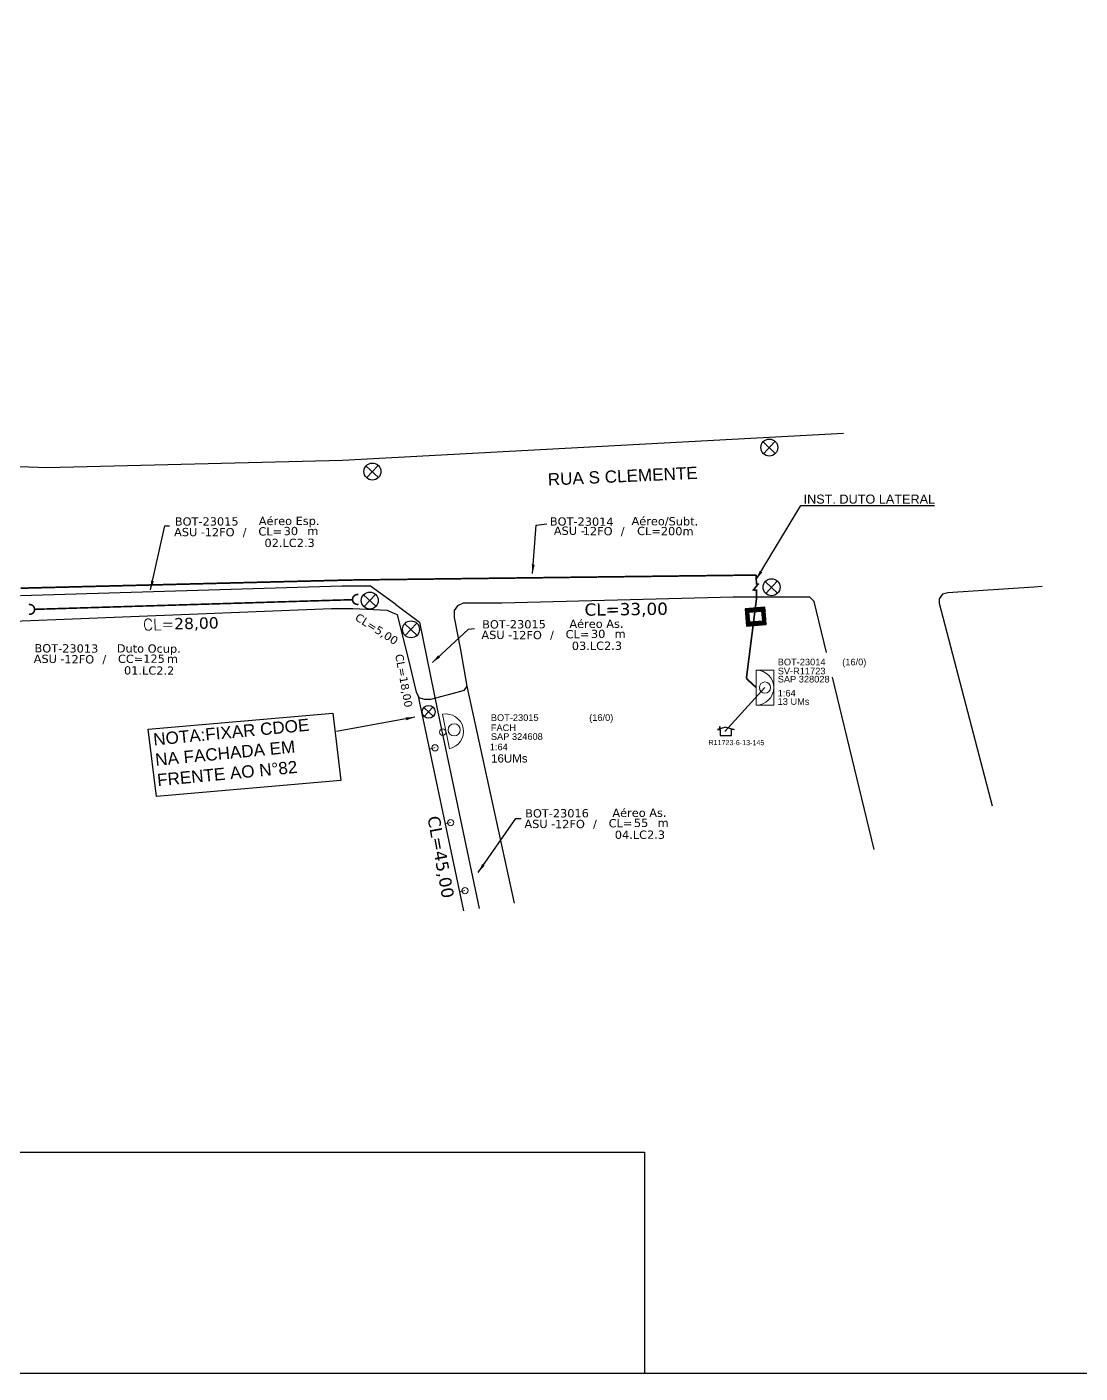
# Model space of a CAD drawing. Extents: x -89 to 749, y 705 to 1299.
# Drawn here: x 101.5 to 333.9, y 705 to 1002 of the extents above; entities that cross this region are included whole.
import ezdxf
from ezdxf.enums import TextEntityAlignment as Align

# ---------------------------------------------------------------- set-up
doc = ezdxf.new("R2010")
doc.units = 0
for name, color, linetype in [('10.1-Caixas Subterrâneas', 5, 'Continuous'), ('Ancoragem Fachada', 7, 'Continuous'), ('CAP a instalar', 1, 'Continuous'), ('celulas gpon', 7, 'Continuous'), ('label_cabos', 7, 'Continuous'), ('Legenda', 1, 'Continuous'), ('locais', 7, 'Continuous'), ('QUADRA', 7, 'Continuous'), ('Subida Lateral', 5, 'Continuous'), ('Surveys Casinhas', 7, 'Continuous'), ('surveys legendas', 7, 'Continuous')]:
    doc.layers.add(name, color=color, linetype=linetype)
for name, color, linetype, lineweight in [("20.0-LEGENDA DOS CDO'S", 1, 'Continuous', 0), ('20.1-CDO_INTERIOR', 1, 'Continuous', 0), ('20.2-CDO_POSTE', 1, 'Continuous', 5), ('20.6-CORDOALHA_SUPORTE', 7, 'Continuous', 25), ('Segmento Logradouro Texto', 7, 'Continuous', 0)]:
    doc.layers.add(name, color=color, linetype=linetype, lineweight=lineweight)
doc.layers.add('EXTRA', color=50, linetype='Continuous', plot=False)
doc.styles.add('ARIAL', font='arial.ttf')
doc.styles.add('DIGICADE', font='arial.ttf')
doc.styles.add('ROMANS', font='romans')
doc.styles.add('siredit', font='verdana.ttf')
doc.styles.get("Standard").update_dxf_attribs({"font": 'arial.ttf'})
doc.linetypes.add('FENCELINE1', pattern='A,0.25,-0.1,[133,ltypeshp.shx,S=0.1,R=0,X=-0.1,Y=0],-0.1,1', length=1.45)
doc.dimstyles.new('CC', dxfattribs={"dimtxt": 1, "dimasz": 2, "dimexe": 0.18, "dimexo": 0.0625, "dimgap": 0.09, "dimtad": 0, "dimdec": 0, "dimrnd": 1, "dimzin": 0, "dimdsep": 46, "dimtxsty": 'siredit', "dimblk": 'NONE', "dimcen": 0, "dimse1": 1, "dimse2": 1, "dimsd1": 1, "dimsd2": 1, "dimclrt": 7, "dimadec": 0, "dimazin": 0, "dimtfac": 1, "dimtdec": 0, "dimtofl": 0, "dimtmove": 0, "dimatfit": 3, "dimfxl": 0, "dimtolj": 1, "dimtzin": 0, "dimarcsym": 0})
doc.dimstyles.get("Standard").update_dxf_attribs({"dimtxt": 0.18, "dimasz": 0.18, "dimexe": 0.18, "dimexo": 0.0625, "dimgap": 0.09, "dimtad": 0, "dimtih": 1, "dimtoh": 1, "dimdec": 4, "dimzin": 0, "dimdsep": 46, "dimtxsty": 'Standard', "dimcen": 0.09, "dimadec": 0, "dimazin": 0, "dimtfac": 1, "dimtdec": 4, "dimtofl": 0, "dimtmove": 0, "dimatfit": 3, "dimfxl": 0, "dimtolj": 1, "dimtzin": 0, "dimarcsym": 0})

# ---------------------------------------------------------------- blocks, each defined once
blk = doc.blocks.new('Inst CDOE-16 CAIXA DIST OPT CDOE 48F_16D C_SPL_2_1_8')
at = {"layer": "20.0-LEGENDA DOS CDO'S", "color": 0}
for tag, p, style, flags in [('ID_ATIVIDADE', (0.12, 6.47), 'ARIAL', 3), ('FATOR', (7.92, 6.47), 'ARIAL', 1), ('QTDE', (0.1, -1.17), 'DIGICADE', 3)]:
    blk.add_attdef(tag, p, '', height=0.8, rotation=0.118, dxfattribs=dict(at, style=style, flags=flags))
at = {"layer": "20.0-LEGENDA DOS CDO'S", "color": 0, "style": 'ARIAL'}
for tag, p, height in [('FID', (0.12, 5.25), 0.8), ('SAP', (0.12, 2.96), 0.8), ('CORDOALHA', (0.12, 4.02), 0.8), ('1:XX', (-0.01, 1.7), 0.8), ('UMS', (0.14, 0.22), 1)]:
    blk.add_attdef(tag, p, '', height=height, rotation=0.118, dxfattribs=at)
blk.add_attdef('FIBRAS_UTILIZADAS', text='', height=0.8, rotation=0.118, dxfattribs=at).set_placement((8.08, 5.26), align=Align.CENTER)
blk = doc.blocks.new('*U64')
at = {"color": 0}
blk.add_line((2.14, -0.58), (-2.1, -0.68), dxfattribs=at)
for centre, radius in [((0, 0.38), 0.733), ((0.03, -1.03), 0.393)]:
    blk.add_circle(centre, radius, dxfattribs=at)
blk.add_arc((0.02, -0.63), 2.12, 1.3782, 181.3782, dxfattribs=at)
blk = doc.blocks.new('*X58')
at = {"color": 0, "linetype": 'Continuous'}
for p, q in [((-1.25, 0.34099), (-0.49099, 1.1)), ((-1.25, 0.517767), (-0.667767, 1.1)), ((-1.25, 0.694544), (-0.844544, 1.1)), ((-1.25, 0.87132), (-1.02132, 1.1)), ((-1.25, 1.048097), (-1.198097, 1.1)), ((-1.25, 0.164214), (-0.8035, 0.610714)), ((-1.25, -0.012563), (-0.8035, 0.433937)), ((-1.25, -0.18934), (-0.8035, 0.25716)), ((-1.25, -0.366117), (-0.8035, 0.080383)), ((-0.789214, 0.625), (-0.314214, 1.1)), ((-0.612437, 0.625), (-0.137437, 1.1)), ((-0.43566, 0.625), (0.03934, 1.1)), ((-0.258883, 0.625), (0.216117, 1.1)), ((-0.082107, 0.625), (0.392893, 1.1)), ((0.09467, 0.625), (0.56967, 1.1)), ((0.271447, 0.625), (0.746447, 1.1)), ((0.448223, 0.625), (0.923223, 1.1)), ((0.625, 0.625), (1.1, 1.1)), ((0.801777, 0.625), (1.25, 1.073223)), ((0.8035, 0.449947), (1.25, 0.896447)), ((0.8035, 0.27317), (1.25, 0.71967)), ((0.8035, 0.096393), (1.25, 0.542893)), ((0.8035, -0.080383), (1.25, 0.366117)), ((0.8035, -0.25716), (1.25, 0.18934)), ((0.8035, -0.433937), (1.25, 0.012563)), ((-1.25, -0.542893), (-0.8035, -0.096393)), ((-1.25, -0.71967), (-0.8035, -0.27317)), ((-1.25, -0.896447), (-0.8035, -0.449947)), ((-1.25, -1.073223), (-0.801777, -0.625)), ((-1.1, -1.1), (-0.625, -0.625)), ((-0.923223, -1.1), (-0.448223, -0.625)), ((-0.746447, -1.1), (-0.271447, -0.625)), ((-0.56967, -1.1), (-0.09467, -0.625)), ((-0.392893, -1.1), (0.082107, -0.625)), ((-0.216117, -1.1), (0.258883, -0.625)), ((-0.03934, -1.1), (0.43566, -0.625)), ((0.137437, -1.1), (0.612437, -0.625)), ((0.314214, -1.1), (0.789214, -0.625)), ((0.49099, -1.1), (1.25, -0.34099)), ((0.667767, -1.1), (1.25, -0.517767)), ((0.8035, -0.610714), (1.25, -0.164214)), ((0.844544, -1.1), (1.25, -0.694544)), ((1.02132, -1.1), (1.25, -0.87132)), ((1.198097, -1.1), (1.25, -1.048097))]:
    blk.add_line(p, q, dxfattribs=at)
blk = doc.blocks.new('MANHOLE_MQ')
at = {"color": 0, "linetype": 'Continuous'}
for p, q in [((0.00000623, 0.00000569), (-0.00000627, 0.00000569)), ((-0.00000627, 0.00000569), (-0.00000627, -0.00000531)), ((-0.00000404, 0.00000331), (0.00000399, 0.00000331)), ((-0.00000404, -0.00000294), (-0.00000404, 0.00000331)), ((0.00000399, 0.00000331), (0.00000399, -0.00000294)), ((0.00000623, -0.00000531), (0.00000623, 0.00000569)), ((-0.00000627, -0.00000531), (0.00000623, -0.00000531)), ((0.00000399, -0.00000294), (-0.00000404, -0.00000294)), ((0.00000399, -0.00000294), (0.00000399, -0.00000294))]:
    blk.add_line(p, q, dxfattribs=at)
at = {"color": 0, "linetype": 'Continuous', "xscale": 5e-06, "yscale": 5e-06, "zscale": 1e-05}
blk.add_blockref('*X58', (-0.00000002, 0.00000019), dxfattribs=at)
blk = doc.blocks.new('_None')
blk = doc.blocks.new('*U65')
at = {"layer": '20.6-CORDOALHA_SUPORTE', "const_width": 0.139}
for points in [[(-20.84, -0.38, 1.175511), (-20.83, 0.47)], [(8.23, 0.47, 1.231752), (8.23, -0.38)]]:
    blk.add_lwpolyline(points, format="xyb", dxfattribs=at)
blk.add_lwpolyline([(-20.3, 0.04), (7.71, 0.04)], dxfattribs=at)
at = {"layer": '20.6-CORDOALHA_SUPORTE', "color": 0, "lineweight": 0, "style": 'ROMANS'}
blk.add_attdef('LANCE', text='', height=1, dxfattribs=at).set_placement((-0.54, -2.21), align=Align.RIGHT)
at = {"layer": '20.6-CORDOALHA_SUPORTE', "color": 0, "style": 'siredit'}
blk.add_attdef('QTDE', (-0.54, -2.21), '', height=1, rotation=359.69, dxfattribs=at)
at = {"layer": '20.6-CORDOALHA_SUPORTE', "color": 0, "lineweight": 0, "style": 'ROMANS'}
for tag, p, flags in [('FATOR', (-5.2, -4.44), 3), ('ID_ATIVIDADE', (-5.2, -6.67), 3), ('FID', (-5.2, -8.9), 1)]:
    blk.add_attdef(tag, p, '', height=1, dxfattribs=dict(at, flags=flags))
blk = doc.blocks.new('LEGENDA DOS CABOS')
at = {"layer": 'EXTRA', "color": 0, "style": 'siredit'}
for tag, p in [('ID', (4.6, 0.97)), ('XX', (9.03, 0.97))]:
    blk.add_attdef(tag, text='', height=0.48, rotation=359.69, dxfattribs=at).set_placement(p, align=Align.MIDDLE_CENTER)
at = {"layer": 'Legenda', "color": 0, "style": 'siredit'}
for tag, p in [('TIPO_CABO', (1.31, 0)), ('CABO', (4.69, -0.05)), ('/', (6.81, -0.05)), ('METROS', (10.03, -0.05))]:
    blk.add_attdef(tag, text='', height=0.8, rotation=359.69, dxfattribs=at).set_placement(p, align=Align.MIDDLE_CENTER)
blk = doc.blocks.new('Inst CB DT OCUP CFOA-SM-ASU-120-S-12')
at = {"layer": 'label_cabos', "color": 0, "style": 'siredit'}
for tag, flags, p in [('ID_ATIVIDADE', 3, (1.31, 2.67)), ('FATOR', 1, (11.56, 2.55))]:
    blk.add_attdef(tag, text='', height=1, rotation=359.69, dxfattribs=dict(at, flags=flags)).set_placement(p, align=Align.MIDDLE_CENTER)
for tag, p in [('DESTINO_CABO', (3.13, 1.26)), ('TIPO_CABO', (13.11, 1.24)), ('TIPO_CABO', (1.26, 0)), ('CABO', (4.69, -0.05)), ('/', (7.71, -0.05)), ('LANCE', (10.91, 0)), ('UND', (15.96, 0)), ('FID', (13.15, -1.41))]:
    blk.add_attdef(tag, text='', height=1, rotation=359.69, dxfattribs=at).set_placement(p, align=Align.MIDDLE_CENTER)
blk.add_attdef('QTDE', (12.43, -0.47), '', height=1, rotation=359.69, dxfattribs=at)
blk = doc.blocks.new('Inst CB ESP CFOA-SM-ASU-120-S-12')
at = {"layer": 'label_cabos', "color": 0, "style": 'siredit'}
for tag, flags, p in [('ID_ATIVIDADE', 3, (1.31, 2.67)), ('FATOR', 1, (11.56, 2.55))]:
    blk.add_attdef(tag, text='', height=1, rotation=359.69, dxfattribs=dict(at, flags=flags)).set_placement(p, align=Align.MIDDLE_CENTER)
for tag, p in [('DESTINO_CABO', (3.13, 1.26)), ('TIPO_CABO', (13.11, 1.24)), ('TIPO_CABO', (1.26, 0)), ('CABO', (4.69, -0.05)), ('/', (7.71, -0.05)), ('LANCE', (10.81, 0)), ('UND', (15.96, 0)), ('FID', (13.15, -1.41))]:
    blk.add_attdef(tag, text='', height=1, rotation=359.69, dxfattribs=at).set_placement(p, align=Align.MIDDLE_CENTER)
blk.add_attdef('QTDE', (12.43, -0.47), '', height=1, rotation=359.69, dxfattribs=at)
blk = doc.blocks.new('Inst CB AS CFOA-SM-ASU-120-S-12')
at = {"layer": 'label_cabos', "color": 0, "style": 'siredit'}
for tag, flags, p in [('ID_ATIVIDADE', 3, (1.31, 2.67)), ('FATOR', 1, (11.56, 2.55))]:
    blk.add_attdef(tag, text='', height=1, rotation=359.69, dxfattribs=dict(at, flags=flags)).set_placement(p, align=Align.MIDDLE_CENTER)
for tag, p in [('DESTINO_CABO', (3.13, 1.26)), ('TIPO_CABO', (13.11, 1.24)), ('TIPO_CABO', (1.26, 0)), ('CABO', (4.69, -0.05)), ('/', (7.71, -0.05)), ('LANCE', (10.81, 0)), ('UND', (15.96, 0)), ('FID', (13.15, -1.41))]:
    blk.add_attdef(tag, text='', height=1, rotation=359.69, dxfattribs=at).set_placement(p, align=Align.MIDDLE_CENTER)
blk.add_attdef('QTDE', (12.43, -0.47), '', height=1, rotation=359.69, dxfattribs=at)

msp = doc.modelspace()

# ---------------------------------------------------------------- linework, layer by layer
msp.add_lwpolyline([(-89.32, 705.02), (749.25, 705.02), (749.25, 1299.02), (-89.32, 1299.02), (-89.32, 705.02)])
at = {"color": 4}
msp.add_lwpolyline([(264.33, 856.27), (255.49, 846.58)], dxfattribs=at)
at = {"color": 7}
for points in [[(-89.24, 753.78), (237.71, 753.78)], [(237.71, 753.78), (237.71, 705.02)]]:
    msp.add_lwpolyline(points, dxfattribs=at)
at = {"layer": '20.1-CDO_INTERIOR', "color": 1, "lineweight": 18}
msp.add_lwpolyline([(266.26, 852.39), (266.27, 860.14), (262.39, 860.14), (262.39, 852.39)], close=True, dxfattribs=at)
msp.add_circle((264.33, 856.27), 1.24, dxfattribs=at)
msp.add_arc((262.39, 856.27), 3.87, 269.9724, 89.9724, dxfattribs=at)
at = {"layer": 'Ancoragem Fachada'}
msp.add_lwpolyline([(128.23, 847.06), (168.93, 850.6), (170.76, 835.76), (130.06, 832.22)], close=True, dxfattribs=at)
at = {"layer": 'Ancoragem Fachada', "lineweight": 0}
for points in [[(190.3, 842.7), (191.53, 843.02)], [(193.73, 826.19), (194.95, 826.52)], [(196.9, 811.2), (198.13, 811.52)]]:
    msp.add_lwpolyline(points, dxfattribs=at)
for centre in [(191.53, 842.97), (194.95, 826.47), (198.13, 811.47)]:
    msp.add_circle(centre, 0.684, dxfattribs=at)
at = {"layer": 'CAP a instalar', "color": 10, "linetype": 'FENCELINE1', "ltscale": 5, "const_width": 0.365}
for points in [[(100.04, 878.19), (172.66, 879.99)], [(172.66, 879.99), (262.4, 881.09)]]:
    msp.add_lwpolyline(points, dxfattribs=at)
at = {"layer": 'CAP a instalar', "color": 7, "linetype": 'FENCELINE1', "ltscale": 5}
for points in [[(170.95, 878.64), (100.07, 876.49), (100.07, 876.49)], [(182.85, 874.62), (177.28, 878.62), (170.95, 878.64)], [(182.85, 874.62), (188.08, 870.7), (192.09, 851.23), (201.24, 807.52)]]:
    msp.add_lwpolyline(points, dxfattribs=at)
at = {"layer": 'CAP a instalar', "color": 10, "ltscale": 5, "const_width": 0.365}
for points in [[(262.48, 876.02), (260.23, 858.27)], [(262.39, 856.27), (260.23, 858.27)]]:
    msp.add_lwpolyline(points, dxfattribs=at)
at = {"layer": 'CAP a instalar', "linetype": 'FENCELINE1', "ltscale": 5, "const_width": 0.365}
msp.add_lwpolyline([(182.85, 874.62), (182.85, 874.62)], dxfattribs=at)
at = {"layer": 'locais', "color": 1}
for p, q in [((263.93, 910.45), (266.61, 907.94)), ((266.52, 910.53), (264.01, 907.85)), ((176.33, 905.14), (179.01, 902.63)), ((178.93, 905.22), (176.42, 902.54)), ((264.43, 879.62), (267.11, 877.11)), ((267.02, 879.71), (264.51, 877.02)), ((175.75, 876.7), (178.43, 874.19)), ((178.35, 876.79), (175.84, 874.1)), ((184.85, 870.34), (187.53, 867.83)), ((187.45, 870.43), (184.94, 867.74)), ((189.07, 851.85), (191.12, 849.93)), ((191.06, 851.92), (189.14, 849.87))]:
    msp.add_line(p, q, dxfattribs=at)
for centre, radius in [((265.29, 909.22), 1.87), ((177.69, 903.91), 1.87), ((265.79, 878.39), 1.87), ((177.11, 875.47), 1.87), ((186.22, 869.11), 1.87), ((190.12, 850.91), 1.43)]:
    msp.add_circle(centre, radius, dxfattribs=at)
at = {"layer": 'QUADRA', "color": 4}
for points in [[(67.99, 967.25), (71.39, 955.69), (85.37, 906.45), (86.25, 905.48), (87.7, 905.48), (105.87, 904.85), (171.07, 906.45), (281.64, 912.38)], [(67.99, 967.25), (71.39, 955.69), (85.37, 906.45), (86.25, 905.48), (87.7, 905.48), (105.87, 904.85), (171.07, 906.45), (281.64, 912.38)], [(277.94, 863.99), (275.22, 875.24), (274.26, 876.2), (257.28, 876.2), (206.25, 874.92), (197.7, 874.92), (196.5, 874.27), (195.77, 873.3), (195.71, 871.7), (197.14, 864.62), (198.51, 856.57), (197.85, 855.6), (196.66, 855.28), (190.52, 853.67), (189.16, 853.67), (188.01, 853.99), (187.43, 855.28), (185.7, 862.37), (183.24, 872.34), (182.3, 872.66), (181.01, 873.3), (173.37, 873.62), (168.66, 873.62), (43.15, 868.64)], [(325.49, 878.57), (323.66, 878.45), (304.71, 877.16), (303.52, 876.84), (302.8, 875.88), (302.76, 874.92), (314.44, 830.19)], [(288.44, 820.54), (279.25, 858.57)], [(198.51, 856.57), (208.95, 808.68)], [(187.72, 854.64), (197.77, 807.01)]]:
    msp.add_lwpolyline(points, dxfattribs=at)
at = {"layer": 'Subida Lateral', "color": 5, "const_width": 0.365}
msp.add_lwpolyline([(262.48, 876.02), (262.45, 877.76), (261.78, 877.8), (262.82, 879.08), (262.44, 879.16), (262.4, 881.09)], dxfattribs=at)
at = {"layer": 'Surveys Casinhas'}
for p, q in [((255.7, 847.52), (253.87, 846.99)), ((253.87, 846.99), (254.44, 846.99)), ((254.28, 847.61), (254.28, 847.12)), ((254.47, 847.61), (254.28, 847.61)), ((254.44, 846.99), (254.44, 845.69)), ((254.47, 847.18), (254.47, 847.61)), ((255.7, 847.52), (257.52, 846.99)), ((256.94, 845.68), (256.95, 846.98)), ((257.52, 846.99), (256.95, 846.99)), ((254.44, 845.69), (256.94, 845.68))]:
    msp.add_line(p, q, dxfattribs=at)

# ---------------------------------------------------------------- block references
at = {"layer": '10.1-Caixas Subterrâneas', "color": 30, "xscale": 348757.8091171074, "yscale": 348757.8091171076, "zscale": 348757.8091171075, "rotation": 184.6642733008396}
msp.add_blockref('MANHOLE_MQ', (262.26, 871.96), dxfattribs=at)
at = {"layer": "20.0-LEGENDA DOS CDO'S", "color": 7, "lineweight": 0}
ref = msp.add_blockref('Inst CDOE-16 CAIXA DIST OPT CDOE 48F_16D C_SPL_2_1_8', (203.62, 839.33), dxfattribs=dict(at, xscale=1.823352377162471, yscale=1.823352377162471, zscale=1.823352377162471))
ref.add_attrib('FID', 'BOT-23015', (203.84, 848.89), dxfattribs={"color": 0, "height": 1.459, "rotation": 0.118, "style": 'ARIAL'})
ref.add_attrib('CORDOALHA', 'FACH', (203.84, 846.66), dxfattribs={"color": 0, "height": 1.459, "rotation": 0.118, "style": 'ARIAL'})
ref.add_attrib('SAP', 'SAP 324608', (203.85, 844.72), dxfattribs={"color": 0, "height": 1.459, "rotation": 0.118, "style": 'ARIAL'})
ref.add_attrib('1:XX', '1:64', (203.6, 842.43), dxfattribs={"color": 0, "height": 1.459, "rotation": 0.118, "style": 'ARIAL'})
ref.add_attrib('UMS', '16UMs', (203.88, 839.72), dxfattribs={"color": 0, "height": 1.823, "rotation": 0.118, "style": 'ARIAL'})
ref.add_attrib('FIBRAS_UTILIZADAS', '(16/0)', dxfattribs={"color": 0, "height": 1.459, "rotation": 0.118, "style": 'ARIAL'}).set_placement((228.2, 848.92), align=Align.CENTER)
at = {"layer": '20.2-CDO_POSTE', "color": 7, "xscale": -1.823352377162471, "yscale": 1.823352377162471, "zscale": 1.823352377162471, "rotation": 282.7290678138209}
msp.add_blockref('*U64', (195.05, 846.79), dxfattribs=at)
at = {"layer": '20.6-CORDOALHA_SUPORTE', "color": 0, "lineweight": 0}
ref = msp.add_blockref('*U65', (154.03, 874.97), dxfattribs=dict(at, xscale=2.503200635931669, yscale=2.503200635931669, zscale=2.503200635931669, rotation=1.738138613989054))
ref.add_attrib('QTDE', '28,00', (133.97, 869.09), dxfattribs={"color": 0, "height": 2.503, "rotation": 1.4281, "style": 'siredit'})
ref.add_attrib('LANCE', 'CL=', dxfattribs={"color": 0, "lineweight": 0, "height": 2.503, "rotation": 1.7381, "style": 'ROMANS'}).set_placement((133.97, 869.09), align=Align.RIGHT)
at = {"layer": 'label_cabos'}
ref = msp.add_blockref('Inst CB ESP CFOA-SM-ASU-120-S-12', (135.44, 890.57), dxfattribs=dict(at, xscale=1.823352377162471, yscale=1.823352377162471, zscale=1.823352377162471, rotation=0.4634636605450994))
ref.add_attrib('DESTINO_CABO', 'BOT-23015', dxfattribs={"color": 0, "height": 1.823, "rotation": 0.1535, "style": 'siredit'}).set_placement((141.13, 892.92), align=Align.MIDDLE_CENTER)
ref.add_attrib('TIPO_CABO', 'Aéreo Esp.', dxfattribs={"color": 0, "height": 1.823, "rotation": 0.1535, "style": 'siredit'}).set_placement((159.32, 893.04), align=Align.MIDDLE_CENTER)
ref.add_attrib('CABO', '12FO', dxfattribs={"color": 0, "height": 1.823, "rotation": 0.1535, "style": 'siredit'}).set_placement((143.98, 890.55), align=Align.MIDDLE_CENTER)
ref.add_attrib('/', '/', dxfattribs={"color": 0, "height": 1.82, "rotation": 0.1535, "style": 'siredit'}).set_placement((149.5, 890.59), align=Align.MIDDLE_CENTER)
ref.add_attrib('TIPO_CABO', 'ASU - ', dxfattribs={"color": 0, "height": 1.823, "rotation": 0.1535, "style": 'siredit'}).set_placement((137.74, 890.58), align=Align.MIDDLE_CENTER)
ref.add_attrib('FID', '02.LC2.3', dxfattribs={"color": 0, "height": 1.823, "rotation": 0.1535, "style": 'siredit'}).set_placement((159.43, 888.19), align=Align.MIDDLE_CENTER)
ref.add_attrib('LANCE', 'CL=', dxfattribs={"color": 0, "height": 1.823, "rotation": 0.1535, "style": 'siredit'}).set_placement((155.15, 890.73), align=Align.MIDDLE_CENTER)
ref.add_attrib('QTDE', '30', (158.11, 889.89), dxfattribs={"color": 0, "height": 1.823, "rotation": 0.1535, "style": 'siredit'})
ref.add_attrib('UND', 'm', dxfattribs={"color": 0, "height": 1.82, "rotation": 0.1535, "style": 'siredit'}).set_placement((164.55, 890.81), align=Align.MIDDLE_CENTER)
at = {"layer": 'label_cabos', "color": 0, "lineweight": 0}
ref = msp.add_blockref('LEGENDA DOS CABOS', (216.16, 889.92), dxfattribs=dict(at, xscale=1.823352377162471, yscale=1.823352377162471, zscale=1.823352377162471))
ref.add_attrib('ID', 'BOT-23014', dxfattribs={"color": 0, "height": 1.823, "rotation": 359.69, "style": 'siredit'}).set_placement((223.89, 892.89), align=Align.MIDDLE_CENTER)
ref.add_attrib('CABO', '12FO', dxfattribs={"color": 0, "height": 1.823, "rotation": 359.69, "style": 'siredit'}).set_placement((227.4, 890.79), align=Align.MIDDLE_CENTER)
ref.add_attrib('METROS', 'CL=200m', dxfattribs={"color": 0, "height": 1.823, "rotation": 359.69, "style": 'siredit'}).set_placement((242.34, 890.79), align=Align.MIDDLE_CENTER)
ref.add_attrib('XX', 'Aéreo/Subt.', dxfattribs={"color": 0, "height": 1.8234, "rotation": 359.69, "style": 'siredit'}).set_placement((242.24, 892.97), align=Align.MIDDLE_CENTER)
ref.add_attrib('/', '/', dxfattribs={"color": 0, "height": 1.82, "rotation": 359.69, "style": 'siredit'}).set_placement((232.92, 890.79), align=Align.MIDDLE_CENTER)
ref.add_attrib('TIPO_CABO', 'ASU -', dxfattribs={"color": 0, "height": 1.823, "rotation": 359.69, "style": 'siredit'}).set_placement((221.15, 890.87), align=Align.MIDDLE_CENTER)
at = {"layer": 'label_cabos'}
ref = msp.add_blockref('Inst CB AS CFOA-SM-ASU-120-S-12', (203.26, 867.88), dxfattribs=dict(at, xscale=1.823352377162471, yscale=1.823352377162471, zscale=1.823352377162471, rotation=0.4634636605450996))
ref.add_attrib('DESTINO_CABO', 'BOT-23015', dxfattribs={"color": 0, "height": 1.823, "rotation": 0.1535, "style": 'siredit'}).set_placement((208.95, 870.23), align=Align.MIDDLE_CENTER)
ref.add_attrib('TIPO_CABO', 'Aéreo As.', dxfattribs={"color": 0, "height": 1.823, "rotation": 0.1535, "style": 'siredit'}).set_placement((227.14, 870.34), align=Align.MIDDLE_CENTER)
ref.add_attrib('CABO', '12FO', dxfattribs={"color": 0, "height": 1.823, "rotation": 0.1535, "style": 'siredit'}).set_placement((211.8, 867.85), align=Align.MIDDLE_CENTER)
ref.add_attrib('/', '/', dxfattribs={"color": 0, "height": 1.82, "rotation": 0.1535, "style": 'siredit'}).set_placement((217.32, 867.9), align=Align.MIDDLE_CENTER)
ref.add_attrib('TIPO_CABO', 'ASU - ', dxfattribs={"color": 0, "height": 1.823, "rotation": 0.1535, "style": 'siredit'}).set_placement((205.56, 867.89), align=Align.MIDDLE_CENTER)
ref.add_attrib('FID', '03.LC2.3', dxfattribs={"color": 0, "height": 1.823, "rotation": 0.1535, "style": 'siredit'}).set_placement((227.25, 865.49), align=Align.MIDDLE_CENTER)
ref.add_attrib('LANCE', 'CL=', dxfattribs={"color": 0, "height": 1.823, "rotation": 0.1535, "style": 'siredit'}).set_placement((222.96, 868.04), align=Align.MIDDLE_CENTER)
ref.add_attrib('QTDE', '30', (225.93, 867.2), dxfattribs={"color": 0, "height": 1.823, "rotation": 0.1535, "style": 'siredit'})
ref.add_attrib('UND', 'm', dxfattribs={"color": 0, "height": 1.82, "rotation": 0.1535, "style": 'siredit'}).set_placement((232.36, 868.12), align=Align.MIDDLE_CENTER)
at = {"layer": 'label_cabos', "color": 0, "lineweight": 0}
ref = msp.add_blockref('Inst CB DT OCUP CFOA-SM-ASU-120-S-12', (104.45, 862.61), dxfattribs=dict(at, xscale=1.823352377162471, yscale=1.823352377162471, zscale=1.823352377162471))
ref.add_attrib('DESTINO_CABO', 'BOT-23013', dxfattribs={"color": 0, "height": 1.823, "rotation": 359.69, "style": 'siredit'}).set_placement((110.16, 864.91), align=Align.MIDDLE_CENTER)
ref.add_attrib('CABO', '12FO', dxfattribs={"color": 0, "height": 1.823, "rotation": 359.69, "style": 'siredit'}).set_placement((113, 862.51), align=Align.MIDDLE_CENTER)
ref.add_attrib('TIPO_CABO', 'Duto Ocup.', dxfattribs={"color": 0, "height": 1.823, "rotation": 359.69, "style": 'siredit'}).set_placement((128.35, 864.88), align=Align.MIDDLE_CENTER)
ref.add_attrib('/', '/', dxfattribs={"color": 0, "height": 1.82, "rotation": 359.69, "style": 'siredit'}).set_placement((118.52, 862.51), align=Align.MIDDLE_CENTER)
ref.add_attrib('TIPO_CABO', 'ASU - ', dxfattribs={"color": 0, "height": 1.823, "rotation": 359.69, "style": 'siredit'}).set_placement((106.76, 862.6), align=Align.MIDDLE_CENTER)
ref.add_attrib('FID', '01.LC2.2', dxfattribs={"color": 0, "height": 1.823, "rotation": 359.69, "style": 'siredit'}).set_placement((128.43, 860.03), align=Align.MIDDLE_CENTER)
ref.add_attrib('LANCE', 'CC=', dxfattribs={"color": 0, "height": 1.823, "rotation": 359.69, "style": 'siredit'}).set_placement((124.34, 862.61), align=Align.MIDDLE_CENTER)
ref.add_attrib('QTDE', '125', (127.12, 861.74), dxfattribs={"color": 0, "height": 1.823, "rotation": 359.69, "style": 'siredit'})
ref.add_attrib('UND', 'm', dxfattribs={"color": 0, "height": 1.82, "rotation": 359.69, "style": 'siredit'}).set_placement((133.56, 862.61), align=Align.MIDDLE_CENTER)
at = {"layer": 'label_cabos'}
ref = msp.add_blockref('Inst CB AS CFOA-SM-ASU-120-S-12', (212.75, 826.18), dxfattribs=dict(at, xscale=1.823352377162471, yscale=1.823352377162471, zscale=1.823352377162471, rotation=0.4634636605450999))
ref.add_attrib('DESTINO_CABO', 'BOT-23016', dxfattribs={"color": 0, "height": 1.823, "rotation": 0.1535, "style": 'siredit'}).set_placement((218.44, 828.53), align=Align.MIDDLE_CENTER)
ref.add_attrib('TIPO_CABO', 'Aéreo As.', dxfattribs={"color": 0, "height": 1.823, "rotation": 0.1535, "style": 'siredit'}).set_placement((236.63, 828.64), align=Align.MIDDLE_CENTER)
ref.add_attrib('CABO', '12FO', dxfattribs={"color": 0, "height": 1.823, "rotation": 0.1535, "style": 'siredit'}).set_placement((221.29, 826.16), align=Align.MIDDLE_CENTER)
ref.add_attrib('/', '/', dxfattribs={"color": 0, "height": 1.82, "rotation": 0.1535, "style": 'siredit'}).set_placement((226.81, 826.2), align=Align.MIDDLE_CENTER)
ref.add_attrib('TIPO_CABO', 'ASU - ', dxfattribs={"color": 0, "height": 1.823, "rotation": 0.1535, "style": 'siredit'}).set_placement((215.05, 826.19), align=Align.MIDDLE_CENTER)
ref.add_attrib('FID', '04.LC2.3', dxfattribs={"color": 0, "height": 1.823, "rotation": 0.1535, "style": 'siredit'}).set_placement((236.74, 823.8), align=Align.MIDDLE_CENTER)
ref.add_attrib('LANCE', 'CL=', dxfattribs={"color": 0, "height": 1.823, "rotation": 0.1535, "style": 'siredit'}).set_placement((232.45, 826.34), align=Align.MIDDLE_CENTER)
ref.add_attrib('QTDE', '55', (235.41, 825.5), dxfattribs={"color": 0, "height": 1.823, "rotation": 0.1535, "style": 'siredit'})
ref.add_attrib('UND', 'm', dxfattribs={"color": 0, "height": 1.82, "rotation": 0.1535, "style": 'siredit'}).set_placement((241.85, 826.42), align=Align.MIDDLE_CENTER)

# ---------------------------------------------------------------- texts
at = {"layer": "20.0-LEGENDA DOS CDO'S", "color": 2, "lineweight": 0, "style": 'ARIAL'}
msp.add_text('INST. DUTO LATERAL', height=2, rotation=359.9724, dxfattribs=at).set_placement((272.85, 896.85))
at = {"layer": "20.0-LEGENDA DOS CDO'S", "color": 1, "lineweight": 0, "style": 'ARIAL'}
for s, p in [('BOT-23014', (267.15, 861.17)), ('SAP 328028', (267.15, 857.39)), ('SV-R11723', (267.15, 859.19)), ('1:64', (267.14, 854.3)), ('13 UMs', (267.13, 852.45))]:
    msp.add_text(s, height=1.459, rotation=359.9724, dxfattribs=at).set_placement(p)
msp.add_text('          (16/0)', height=1.4587, rotation=359.9724, dxfattribs=at).set_placement((281.21, 861.17), align=Align.CENTER)
at = {"layer": 'Ancoragem Fachada', "insert": (129.21, 846.15), "char_height": 2.6996, "width": 37.6454, "attachment_point": 1, "rotation": 5.469, "style": 'DIGICADE'}
msp.add_mtext('\\o\\l\\fArial|b0|i0|c0|p34;\\T1.0000000000;\\W1.0000000000;NOTA:FIXAR CDOE NA FACHADA EM FRENTE AO N°82', dxfattribs=at)
at = {"layer": 'celulas gpon', "style": 'siredit'}
for s, height, rotation, p in [('CL=33,00', 2.706, 0.6754, (224.52, 872.11)), ('CL=5,00', 1.794, 327.564, (173.68, 871.29)), ('CL=18,00', 1.755, 280.3348, (182.72, 863.5)), ('CL=45,00', 2.706, 280.3348, (189.83, 827.69))]:
    msp.add_text(s, height=height, rotation=rotation, dxfattribs=at).set_placement(p)
at = {"layer": 'Segmento Logradouro Texto', "color": 5, "linetype": 'Continuous', "insert": (216.34, 903.53), "char_height": 2.6996, "width": 33.8612, "attachment_point": 1, "rotation": 2.5901, "style": 'DIGICADE'}
msp.add_mtext('\\fArial|b0|i0|c0|p34;\\W1.0000000000;\\T1.0000000000;\\o\\lRUA S CLEMENTE', dxfattribs=at)
at = {"layer": 'surveys legendas', "color": 10, "style": 'ARIAL'}
msp.add_text('R11723-6-13-145', height=1.1257, rotation=359.7837, dxfattribs=at).set_placement((251.86, 843.59))

# ---------------------------------------------------------------- leaders
at = {"color": 2}
msp.add_leader([(262.42, 880.13), (272.27, 896.45), (301.77, 896.45)], dimstyle='Standard', override={"dimasz": 2}, dxfattribs=at)
at = {"layer": 'Ancoragem Fachada'}
for points in [[(128.73, 877.84), (131.86, 891.92), (132.91, 891.92)], [(213.04, 881.42), (213.83, 892.11), (216.17, 892.37)], [(190.94, 861.8), (198.93, 869.13), (200.23, 869.29)], [(187.08, 849.73), (169.75, 846.55)], [(201.05, 815.5), (209.36, 827.4), (210.51, 827.4)]]:
    msp.add_leader(points, dimstyle='CC', dxfattribs=at)

doc.saveas('drawing.dxf')
